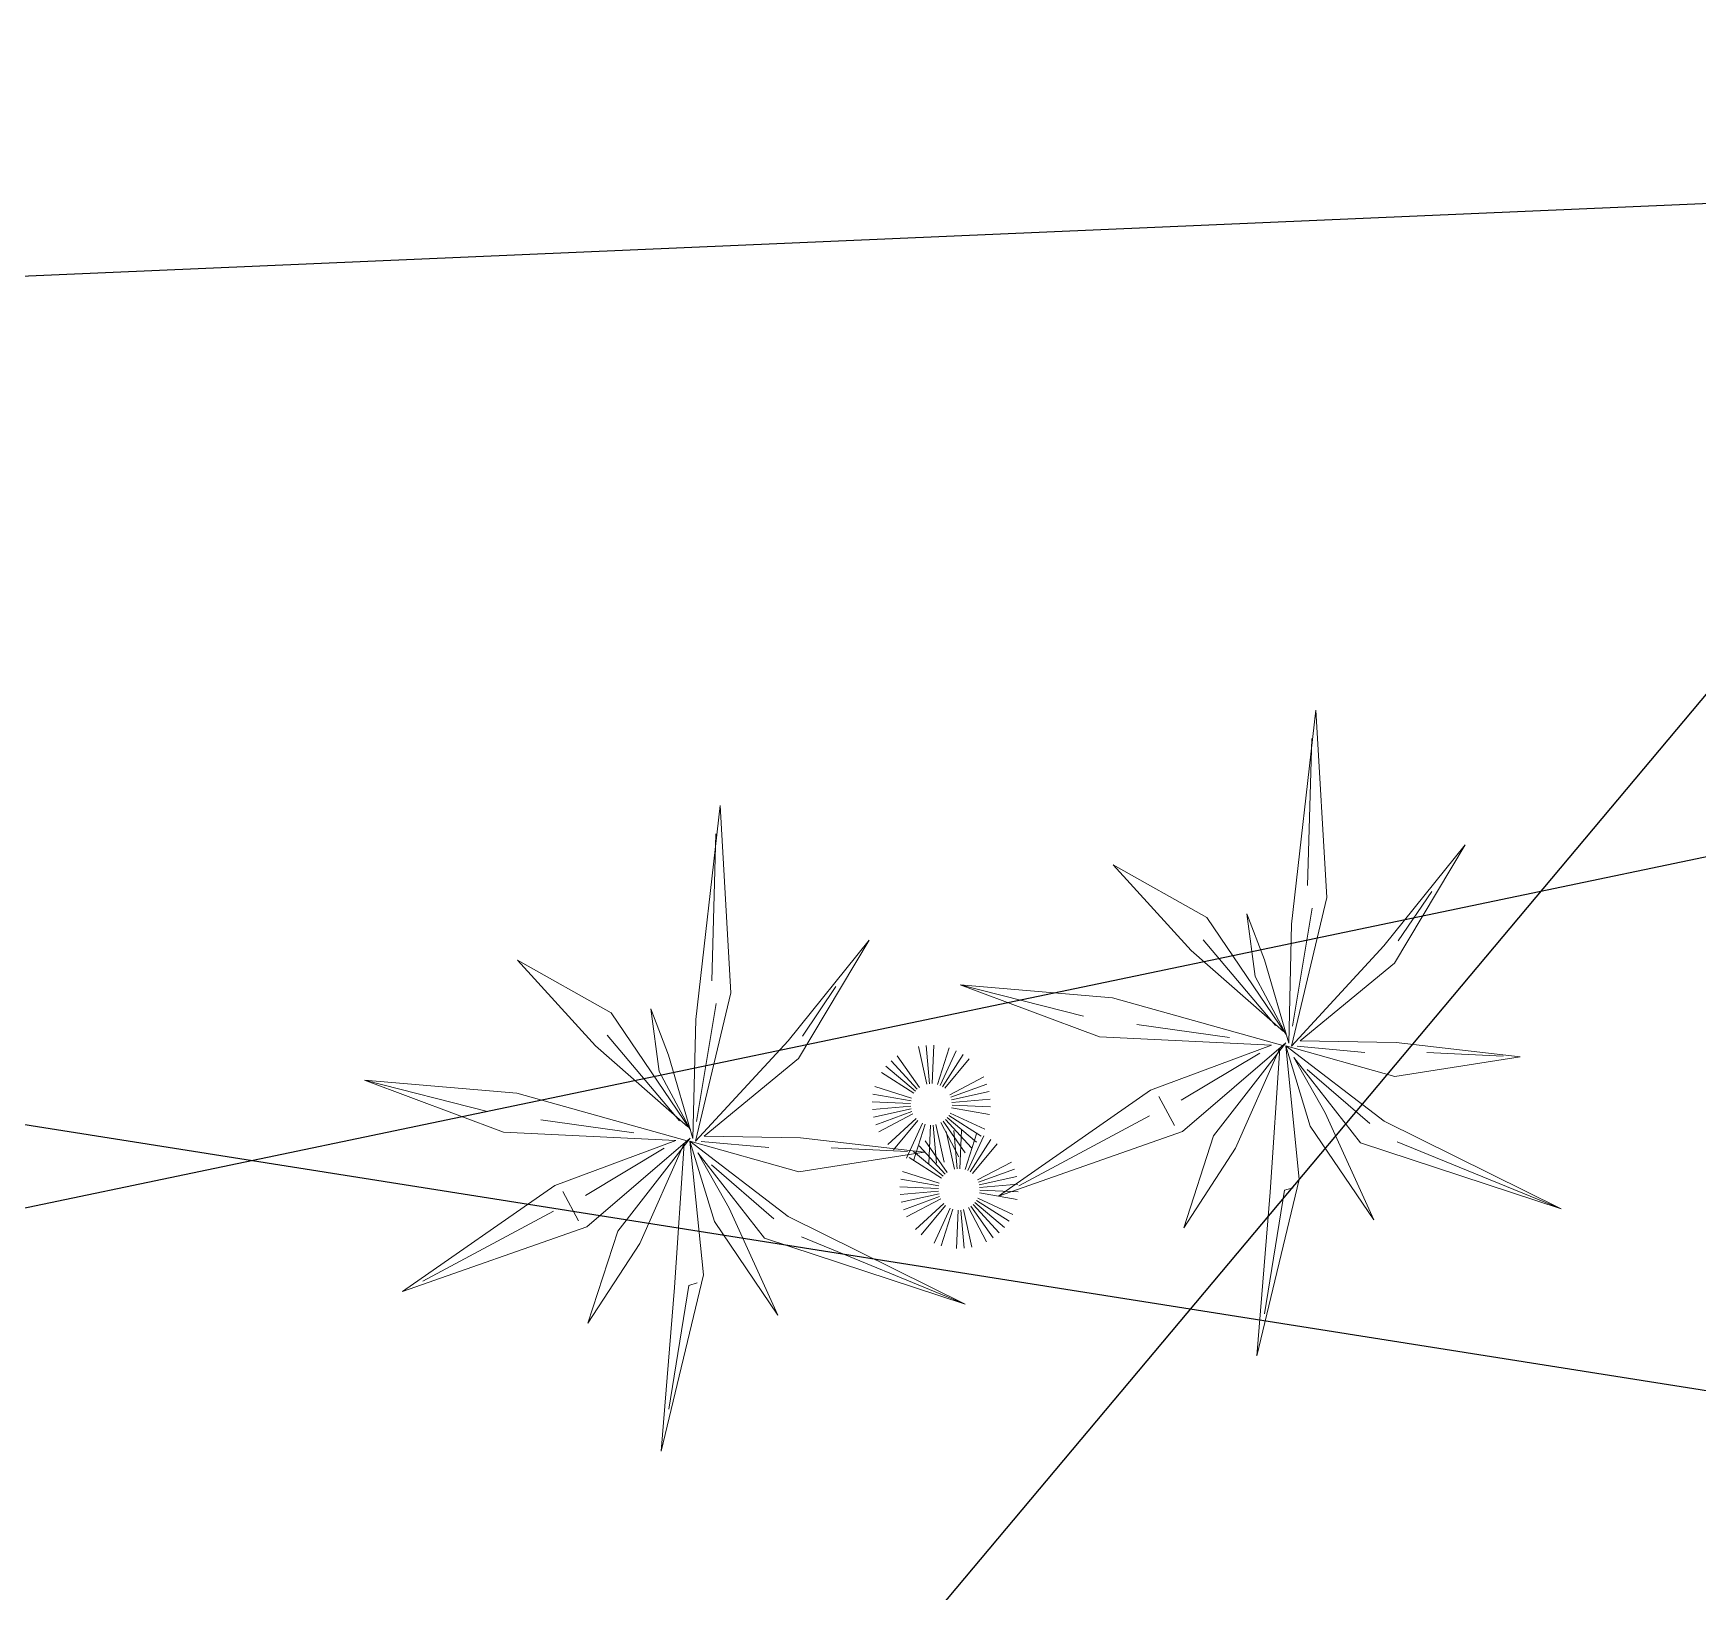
# Model space of a CAD drawing. Header units: millimetres. Extents: x 111 to 1506, y 14 to 566.
# Drawn here: x 214.93 to 223.17, y 234.07 to 241.78 of the extents above; entities that cross this region are included whole.
import ezdxf

# ---------------------------------------------------------------- set-up
doc = ezdxf.new("R2010")
doc.units = ezdxf.units.MM
doc.layers.add('PALMERAS114', color=114, linetype='Continuous', lineweight=5)
doc.layers.add('Trees', color=82, linetype='Continuous', lineweight=0)
doc.styles.add('ATTR', font='romans.shx', dxfattribs={"width": 0.8, "height": 2.52})

# ---------------------------------------------------------------- blocks, each defined once
blk = doc.blocks.new('0Q62D')
at = {"color": 0, "linetype": 'ByBlock'}
for p, q in [((-0.05, 1.11), (0.07, 0.48)), ((-0.03, 0.53), (-0.05, 1.11)), ((-0.03, 0.96), (0.02, 0.52)), ((-0.33, 0.67), (-0.16, 0.38)), ((-0.24, 0.34), (-0.33, 0.67)), ((-0.99, 0.59), (-0.35, 0.33)), ((-0.47, 0.19), (-0.99, 0.59)), ((0.1, 0.29), (0.34, 0.61)), ((0.34, 0.61), (0.15, 0.24)), ((-0.47, 0.28), (-0.92, 0.55)), ((-0.02, 0.02), (-0.03, 0.53)), ((0.28, 0.34), (1, 0.54)), ((1, 0.54), (0.36, 0.26)), ((1, 0.54), (0.41, 0.33)), ((0.07, 0.48), (0, 0.01)), ((0.02, 0.52), (0.05, 0.51)), ((-0.16, 0.38), (-0.02, 0.02)), ((-0.44, 0.21), (-0.38, 0.31)), ((-0.35, 0.33), (0, 0)), ((0, 0), (-0.24, 0.34)), ((0.03, 0.05), (0.28, 0.34)), ((0, 0.01), (0.1, 0.29)), ((0.36, 0.26), (0, 0.01)), ((0.15, 0.24), (0.03, 0.05)), ((0.08, 0.09), (0.31, 0.27)), ((-0.05, 0.01), (-0.47, 0.19)), ((-0.09, 0.04), (-0.36, 0.22)), ((0, 0.01), (0.39, 0.1)), ((0.39, 0.1), (0.83, 0.01)), ((-1.16, -0.15), (-0.66, 0.01)), ((-0.66, 0.01), (-0.05, 0.01)), ((-0.01, 0.01), (-0.62, -0.13)), ((0.01, 0), (-0.09, -0.29)), ((0, -0.42), (0.01, 0)), ((0.02, 0.01), (0.12, -0.52)), ((0.33, -0.36), (0.02, 0.01)), ((0.04, 0.01), (0.28, 0.02)), ((0.83, 0.01), (0.39, -0.02)), ((0.77, 0.01), (0.5, 0.01)), ((-0.2, -0.01), (-0.53, -0.04)), ((-0.35, -0.31), (-0.01, -0.04)), ((0, -0.03), (-0.3, -0.43)), ((-0.12, -0.23), (0, -0.03)), ((0.05, -0.01), (0.37, -0.3)), ((0.39, -0.02), (0.05, -0.01)), ((-1.16, -0.15), (-0.72, -0.06)), ((-0.04, -0.06), (-0.31, -0.35)), ((0.02, -0.06), (0.07, -0.48)), ((-0.62, -0.13), (-1.16, -0.15)), ((-0.16, -0.45), (-0.12, -0.23)), ((-0.09, -0.29), (-0.16, -0.45)), ((-0.64, -0.6), (-0.35, -0.31)), ((0.37, -0.3), (0.6, -0.73)), ((0.6, -0.73), (0.33, -0.36)), ((0.49, -0.56), (0.38, -0.38)), ((-0.3, -0.43), (-0.64, -0.6)), ((0.05, -1.18), (0, -0.42)), ((0.12, -0.52), (0.05, -1.18)), ((0.04, -1.08), (0.05, -0.56))]:
    blk.add_line(p, q, dxfattribs=at)
blk = doc.blocks.new('*E434321')
at = {"layer": 'Trees', "linetype": 'ByBlock', "xscale": -0.3276657665147431, "yscale": 0.3276657665147695, "zscale": 0.3276657665147513, "rotation": 77.65882791872079}
blk.add_blockref('0Q62D', (0.5708, -0.5171), dxfattribs=at)
blk = doc.blocks.new('EVG7')
for p, q in [((-11.6, 17), (-31.2, 50.9)), ((-9.2, 18.3), (-24.1, 54.3)), ((-6.6, 19.1), (-16.7, 56.9)), ((-3.9, 19.7), (-9, 58.4)), ((1.6, 19.7), (6.7, 58.4)), ((4.2, 19.1), (14.4, 56.9)), ((6.9, 18.3), (21.8, 54.3)), ((9.3, 17), (28.8, 50.9)), ((-17.8, 11.7), (-48.8, 35.4)), ((-16, 13.7), (-43.6, 41.3)), ((-13.8, 15.4), (-37.7, 46.5)), ((15.5, 11.7), (46.4, 35.4)), ((-20.6, 7), (-56.6, 21.9)), ((17, 9.4), (50.8, 28.9)), ((18.2, 7), (54.3, 21.9)), ((-21.6, 4.4), (-59.1, 14.4)), ((19.8, 1.7), (58.3, 6.7)), ((-22.2, -1.1), (-61.2, -1.1)), ((-22.2, -3.8), (-60.7, -8.9)), ((-20.6, -9.1), (-56.6, -24)), ((-19.4, -11.6), (-53.1, -31.1)), ((-17.8, -13.9), (-48.8, -37.6)), ((13.6, -15.9), (41.2, -43.5)), ((15.5, -13.9), (46.4, -37.6)), ((19.3, -6.6), (56.8, -16.6)), ((19.8, -1.1), (58.8, -1.1)), ((19.8, -3.8), (58.3, -8.9)), ((-13.8, -17.6), (-37.7, -48.7)), ((-11.6, -19.2), (-31.2, -53)), ((-9.2, -20.5), (-24.1, -56.5)), ((-6.6, -21.3), (-16.7, -59)), ((-3.9, -21.8), (-9, -60.6)), ((-1.2, -22.1), (-1.2, -61.1)), ((4.2, -21.3), (14.4, -59)), ((6.9, -20.5), (21.8, -56.5)), ((9.3, -19.2), (28.8, -53)), ((11.5, -17.6), (35.3, -48.7))]:
    blk.add_line(p, q)
at = {"style": 'ATTR', "width": 0.8, "flags": 9}
blk.add_attdef('ESTCODE', (0, 0), '', height=0.7, dxfattribs=at)

msp = doc.modelspace()

# ---------------------------------------------------------------- linework, layer by layer
for p, q in [((202.17498, 240.0294), (242.71184, 241.77914)), ((209.67266, 234.87968), (242.71184, 241.77914)), ((225.32103, 241.02848), (210.68425, 223.58505)), ((246.58812, 231.36416), (202.13361, 238.39519))]:
    msp.add_line(p, q)

# ---------------------------------------------------------------- block references
at = {"layer": 'PALMERAS114', "extrusion": (0, 0, -1), "xscale": -0.004880888891868356, "yscale": 0.004880888891718753, "zscale": -0.004880888891868356, "rotation": 294.9205878507973}
for p in [(-219.37151, 236.48714), (-219.5088, 236.0664)]:
    msp.add_blockref('EVG7', p, dxfattribs=at)
at = {"layer": 'Trees', "xscale": 4.270410145901769, "yscale": 4.270410145901769, "zscale": 4.270410145901769, "rotation": 99.61477346508465}
for p in [(219.35863, 234.01143), (216.40987, 233.53991)]:
    msp.add_blockref('*E434321', p, dxfattribs=at)

doc.saveas('drawing.dxf')
